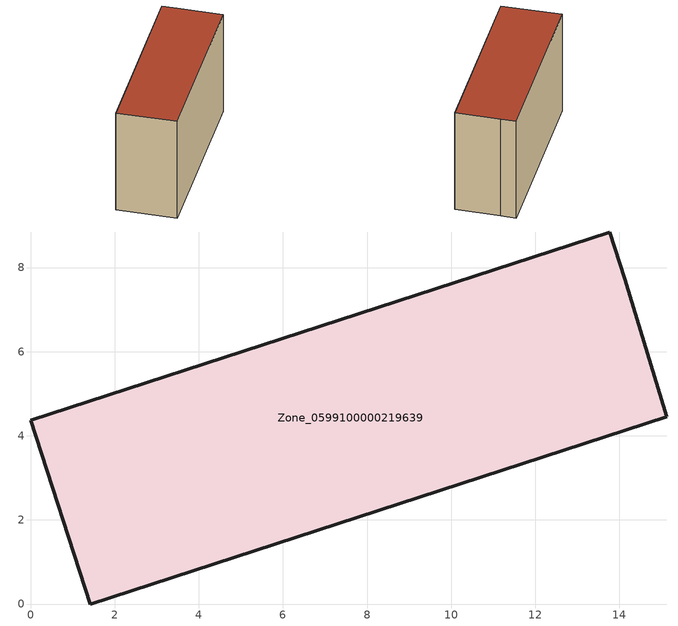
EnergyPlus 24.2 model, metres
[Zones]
Zone_0599100000219639
 floor ground (C_G): 14.13,7.73 15.13,4.45 1.42,0 0,4.37 13.77,8.85 z3.43
 wall outside (C_F): 0,4.37 1.42,0 15.13,4.45 14.13,7.73 13.77,8.85 0,4.37 z3.43:11.87
 roof outside (C_R): 15.13,4.45 14.13,7.73 13.77,8.85 0,4.37 1.42,0 z11.87
[BUILDING]
Pand.0599100000219639: North Axis=0; Terrain=City; Loads Convergence Tolerance Value=0.04; Temperature Convergence Tolerance Value=0.4; Solar Distribution=FullExterior; Maximum Number of Warmup Days=25; Minimum Number of Warmup Days=1
[Site:Location]
Rotterdam.The.Hague.AP_ZH_NLD Design_Conditions: Latitude=51.96; Longitude=4.45; Time Zone=1; Elevation=-4.5
[SITE:GROUNDTEMPERATURE:BUILDINGSURFACE]
18, 18, 18, 18, 18, 18, 18, 18, 18, 18, 18, 18
[MATERIAL] Thermal Absorptance=0.9; Solar Absorptance=0.7; Visible Absorptance=0.7
Name | Roughness | Thickness | Conductivity | Density | Specific Heat
G.TI.1946-1964 | MediumSmooth | 0.15 | 1 | 540 | 1210
F.TI.1946-1964 | Rough | 0.3 | 0.857143 | 1920 | 840
R.TI.1946-1964 | MediumRough | 0.2 | 0.277778 | 1500 | 1000
[CONSTRUCTION]
C_G: G.TI.1946-1964
C_F: F.TI.1946-1964
C_R: R.TI.1946-1964
[ZONE]
Zone_0599100000219639: Type=1; Multiplier=1; Ceiling Height=Autocalculate; Volume=Autocalculate; Floor Area=autocalculate; Part of Total Floor Area=Yes
[ZONEINFILTRATION:DESIGNFLOWRATE]
Infil_Zone_0599100000219639: Zone or ZoneList or Space or SpaceList=Zone_0599100000219639; Schedule=AlwaysOn; Design Flow Rate Calculation Method=Flow/Area; Flow Rate per Floor Area=0.003; Constant Term Coefficient=1; Temperature Term Coefficient=0; Velocity Term Coefficient=0; Velocity Squared Term Coefficient=0
[HVACTEMPLATE:ZONE:IDEALLOADSAIRSYSTEM]
Zone_0599100000219639: Maximum Heating Supply Air Temperature=50; Minimum Cooling Supply Air Temperature=13; Maximum Heating Supply Air Humidity Ratio=0.0156; Minimum Cooling Supply Air Humidity Ratio=0.0077; Heating Limit=NoLimit; Cooling Limit=NoLimit; Dehumidification Control Type=ConstantSensibleHeatRatio; Cooling Sensible Heat Ratio=0.7; Dehumidification Setpoint=60; Humidification Control Type=None; Humidification Setpoint=30; Outdoor Air Method=None; Outdoor Air Flow Rate per Person=0.00944; Outdoor Air Flow Rate per Zone Floor Area=0; Outdoor Air Flow Rate per Zone=0; Demand Controlled Ventilation Type=None; Outdoor Air Economizer Type=NoEconomizer; Heat Recovery Type=None; Sensible Heat Recovery Effectiveness=0.7; Latent Heat Recovery Effectiveness=0.65
[ZONECONTROL:THERMOSTAT]
ThermostatControl_Zone_0599100000219639: Zone or ZoneList=Zone_0599100000219639; Control Type Schedule=DualSetpointControlType; Control 1=Thermostat_Zone_0599100000219639; Temperature Difference Between Cutout And Setpoint=0
[THERMOSTATSETPOINT:DUALSETPOINT]
Thermostat_Zone_0599100000219639: Heating Setpoint Temperature Schedule=HeatingSetpoint_Zone_0599100000219639; Cooling Setpoint Temperature Schedule=CoolingSetpoint_Zone_0599100000219639
[SCHEDULE:COMPACT]
HeatingSetpoint_Zone_0599100000219639: Through: 12/31, For: AllDays, Until: 24:00, 21
CoolingSetpoint_Zone_0599100000219639: Through: 12/31, For: AllDays, Until: 24:00, 24
DualSetpointControlType: Through: 12/31, For: AllDays, Until: 24:00, 4
AlwaysOn: Through: 12/31, For: AllDays, Until: 24:00, 1
